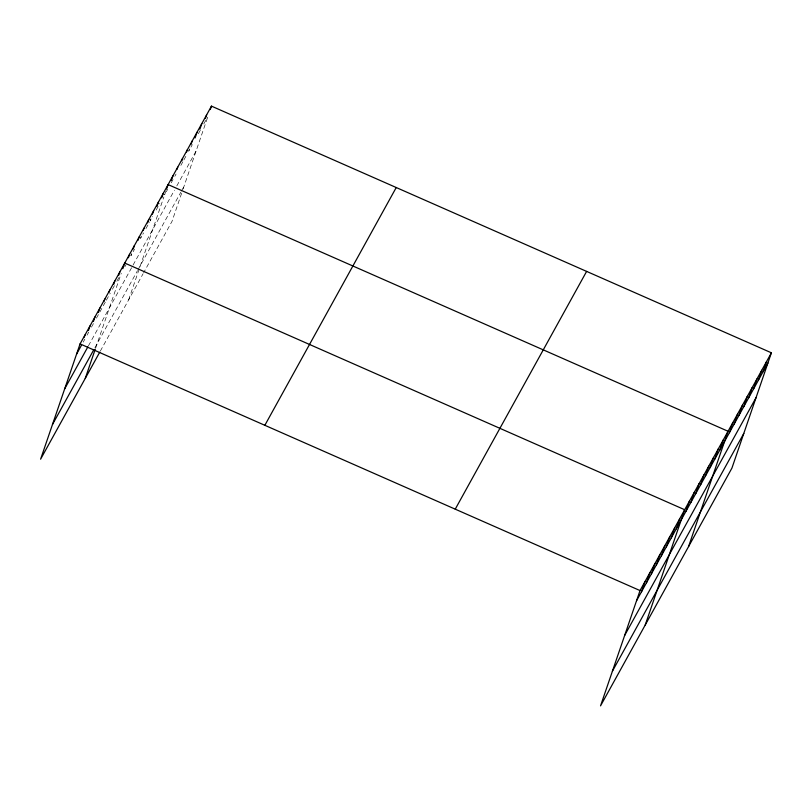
<?xml version="1.0" encoding="UTF-8"?>
<svg xmlns="http://www.w3.org/2000/svg" width="812" height="812" viewBox="0 0 812 812"><rect width="100%" height="100%" fill="white"/><g stroke="black" fill="none" stroke-linecap="round" stroke-linejoin="round"><path stroke-width="0.61" stroke-dasharray="4.06 3.04" d="M95.664 348.013L121.252 273.258M131.666 253.557L130.884 255.821L134.498 249.284M141.298 236.119L140.527 238.383L143.531 232.932M150.93 218.682L150.159 220.945L152.565 216.591M128.631 299.892L163.872 196.961M165.78 191.388L164.613 194.789L167.617 189.348M189.47 148.931L188.699 151.205L192.312 144.668M181.634 193.246L171.982 221.432L143.683 272.649M183.116 188.912L207.598 117.415M83.2 342.126L84.854 339.132M87.067 335.133L88.721 332.138M91.472 327.155L94.781 321.166M96.435 318.172L105.266 302.196M106.362 300.207L110.229 293.213M112.432 289.224L115.192 284.23M116.847 281.246L120.156 275.258M124.865 266.722L126.073 264.539M145.947 228.578L149.56 222.041M156.178 210.054L159.791 203.507M171.23 182.801L173.037 179.533M174.844 176.265L176.052 174.093M180.873 165.374L183.279 161.009M183.877 159.923L186.293 155.559M198.331 133.767L200.747 129.402M203.751 123.962L207.364 117.415M88.427 345.861L174.418 190.241M176.823 185.887L196.098 151.012M94.943 347.668L137.492 270.66M138.091 269.574L180.853 192.2M181.452 191.104L183.857 186.75M100.323 351.109L143.085 273.735"/><path stroke-width="1.22" d="M771.4 352.804L640.018 590.568L600.535 705.872L731.927 468.098L771.4 352.804L211.465 106.128L80.073 343.902L40.6 459.196L99.724 352.205M84.265 337.183L85.037 334.92M88.447 330.464L90 325.937M93.41 321.481L94.963 316.954M98.374 312.498L99.927 307.971M104.119 301.252L104.89 298.989M109.082 292.269L109.853 290.006M113.66 284.423L114.817 281.023M118.623 275.441L119.78 272.04M85.27 378.362L95.288 349.089M122.805 268.721L124.743 263.058L684.689 509.733L645.215 625.027M128.397 257.739L129.565 254.339M133.219 249.02L134.386 245.62M138.04 240.301L139.197 236.901M143.237 230.446L144.018 228.182M147.672 222.864L148.829 219.463M152.483 214.145L153.651 210.744M156.919 206.563L158.472 202.026M161.73 197.844L163.283 193.307M166.551 189.125L168.104 184.588L728.039 431.263L688.566 546.567M171.373 180.406L172.926 175.879M176.965 169.424L177.737 167.16M181.776 160.705L182.558 158.441M186.598 151.986L187.369 149.723M191.023 144.404L192.19 141.004M195.073 137.949L197.011 132.285M199.884 129.23L201.823 123.566M205.477 118.247L206.644 114.847M210.298 109.529L211.465 106.128M641.49 591.786L644.982 581.585M646.453 582.803L649.945 572.602M651.417 573.82L654.908 563.619M656.38 564.837L659.872 554.637M661.344 555.855L664.835 545.654M666.307 546.872L669.798 536.671M671.27 537.899L674.762 527.698M676.234 528.916L679.725 518.716M686.008 511.215L689.5 501.014M690.829 502.496L694.321 492.295M695.651 493.777L699.142 483.576M700.462 485.058L703.953 474.858M705.283 476.339L708.774 466.139M710.094 467.621L713.596 457.42M714.915 458.902L718.407 448.701M719.736 450.183L723.228 439.982M729.369 432.745L732.86 422.544M734.19 424.026L737.682 413.826M739.001 415.308L742.493 405.107M743.822 406.589L747.314 396.388M748.634 397.88L752.135 387.679M753.455 389.161L756.946 378.96M758.276 380.442L761.768 370.242M763.087 371.723L766.579 361.523M76.582 354.103L81.545 345.12M64.706 388.786L87.869 346.866M52.475 424.514L93.837 349.657M264.854 425.295L396.236 187.531M455.238 509.165L586.619 271.401M636.527 600.768L767.908 363.005M624.651 635.451L756.033 397.687M612.41 671.189L743.802 433.415M80.073 343.902L640.018 590.568"/></g></svg>
